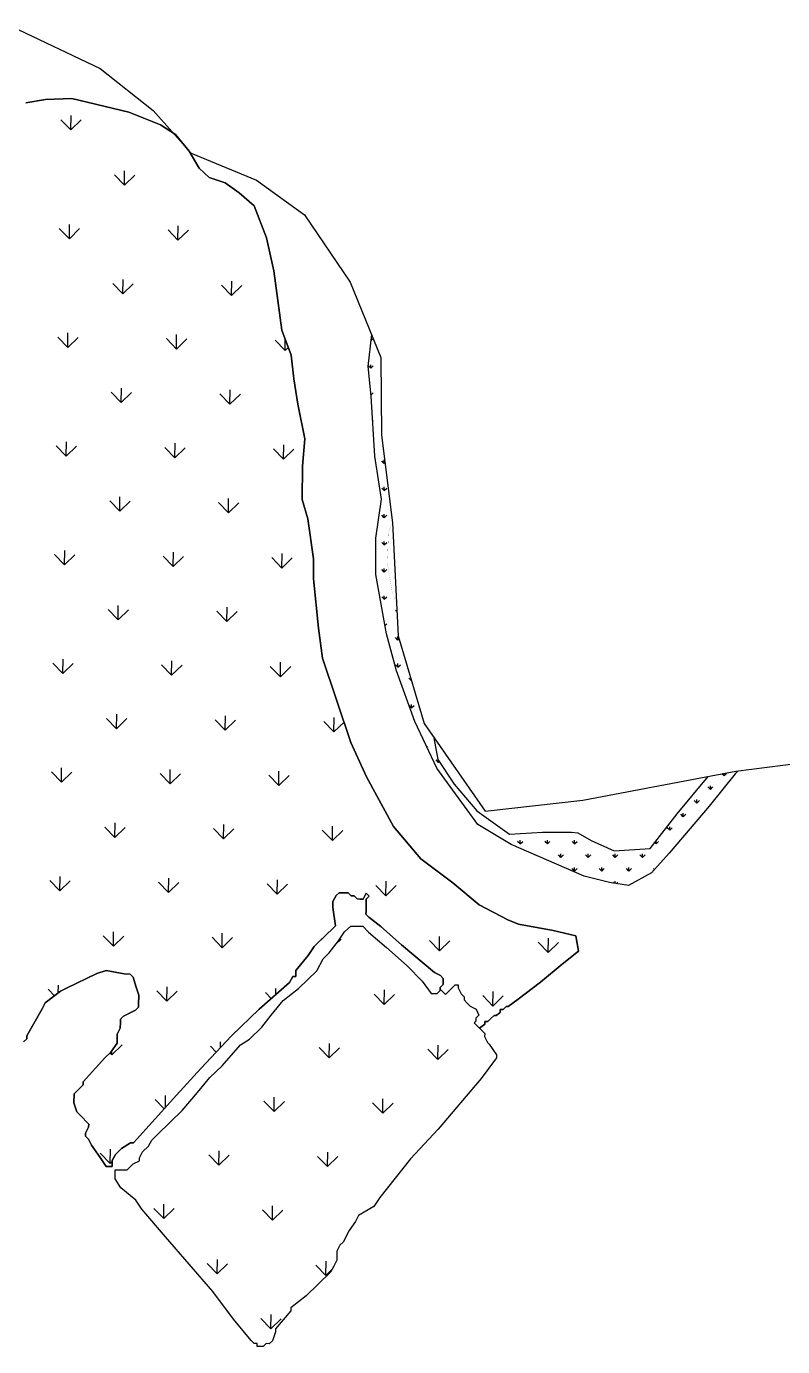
# Model space of a CAD drawing. Header units: metres. Extents: x 266580 to 276210, y 2111090 to 2136109.
# Drawn here: x 270336 to 271335, y 2118173 to 2119918 of the extents above; entities that cross this region are included whole.
import ezdxf

# ---------------------------------------------------------------- set-up
doc = ezdxf.new("R2010")
doc.units = ezdxf.units.M
doc.layers.add('MANGROOVES', color=112, linetype='Continuous')
doc.layers.add('village', color=3, linetype='Continuous')

msp = doc.modelspace()

# ---------------------------------------------------------------- linework, layer by layer
at = {"layer": 'MANGROOVES'}
for p, q in [((270360.8, 2119821.6), (270334.8, 2119817)), ((270334.8, 2119817), (270360.8, 2119821.6)), ((270395.5, 2119822.9), (270360.8, 2119821.6)), ((270360.8, 2119821.6), (270395.5, 2119822.9)), ((270471, 2119804.5), (270395.5, 2119822.9)), ((270395.5, 2119822.9), (270471, 2119804.5)), ((270512.9, 2119788.1), (270471, 2119804.5)), ((270471, 2119804.5), (270512.9, 2119788.1)), ((270532.4, 2119775.1), (270512.9, 2119788.1)), ((270512.9, 2119788.1), (270532.4, 2119775.1)), ((270550.6, 2119752.9), (270532.4, 2119775.1)), ((270532.4, 2119775.1), (270550.6, 2119752.9)), ((270563.8, 2119730.7), (270550.6, 2119752.9)), ((270550.6, 2119752.9), (270563.8, 2119730.7)), ((270577.3, 2119718.2), (270563.8, 2119730.7)), ((270563.8, 2119730.7), (270577.3, 2119718.2)), ((270598.2, 2119711.4), (270577.3, 2119718.2)), ((270577.3, 2119718.2), (270598.2, 2119711.4)), ((270616.9, 2119697.9), (270598.2, 2119711.4)), ((270598.2, 2119711.4), (270616.9, 2119697.9)), ((270636.5, 2119680.9), (270616.9, 2119697.9)), ((270616.9, 2119697.9), (270636.5, 2119680.9)), ((270653, 2119638.5), (270636.5, 2119680.9)), ((270636.5, 2119680.9), (270653, 2119638.5)), ((270662.4, 2119594.9), (270653, 2119638.5)), ((270653, 2119638.5), (270662.4, 2119594.9)), ((270673.2, 2119516.6), (270662.4, 2119594.9)), ((270662.4, 2119594.9), (270673.2, 2119516.6)), ((270685.4, 2119483.5), (270673.2, 2119516.6)), ((270673.2, 2119516.6), (270685.4, 2119483.5)), ((270787.1, 2119468.4), (270792.3, 2119510.7)), ((270688.9, 2119452.3), (270685.4, 2119483.5)), ((270685.4, 2119483.5), (270688.9, 2119452.3)), ((270791.1, 2119429.5), (270787.1, 2119468.4)), ((270694.1, 2119418.9), (270688.9, 2119452.3)), ((270688.9, 2119452.3), (270694.1, 2119418.9)), ((270703.6, 2119373), (270694.1, 2119418.9)), ((270694.1, 2119418.9), (270703.6, 2119373)), ((270796.2, 2119349.9), (270791.1, 2119429.5)), ((270700.4, 2119337), (270703.6, 2119373)), ((270703.6, 2119373), (270700.4, 2119337)), ((270805, 2119293.3), (270796.2, 2119349.9)), ((270700.2, 2119292.7), (270700.4, 2119337)), ((270700.4, 2119337), (270700.2, 2119292.7)), ((270707.7, 2119267.1), (270700.2, 2119292.7)), ((270700.2, 2119292.7), (270707.7, 2119267.1)), ((270797.2, 2119241.6), (270805, 2119293.3)), ((270714.9, 2119214.2), (270707.7, 2119267.1)), ((270707.7, 2119267.1), (270714.9, 2119214.2)), ((270797.3, 2119193.4), (270797.2, 2119241.6)), ((270714.9, 2119187.9), (270714.9, 2119214.2)), ((270714.9, 2119214.2), (270714.9, 2119187.9)), ((270721.4, 2119122.8), (270714.9, 2119187.9)), ((270714.9, 2119187.9), (270721.4, 2119122.8)), ((270811.6, 2119115.3), (270797.3, 2119193.4)), ((270727, 2119083.2), (270721.4, 2119122.8)), ((270721.4, 2119122.8), (270727, 2119083.2)), ((270824.7, 2119066.3), (270811.6, 2119115.3)), ((270764.5, 2118971.5), (270727, 2119083.2)), ((270727, 2119083.2), (270764.5, 2118971.5)), ((270848.9, 2118999.3), (270824.7, 2119066.3)), ((270877.8, 2118937.8), (270848.9, 2118999.3)), ((270874.2, 2118977.8), (270879.3, 2118949.1)), ((270784.9, 2118926.4), (270764.5, 2118971.5)), ((270764.5, 2118971.5), (270784.9, 2118926.4)), ((270879.3, 2118949.1), (270900.9, 2118916.7)), ((270820.8, 2118860.5), (270784.9, 2118926.4)), ((270784.9, 2118926.4), (270820.8, 2118860.5)), ((270932.2, 2118863), (270877.8, 2118937.8)), ((271195.5, 2118877.2), (271236.5, 2118926.6)), ((271272.5, 2118930), (271237.8, 2118887.5)), ((271275.9, 2118933.8), (271272.5, 2118930)), ((270900.9, 2118916.7), (270931, 2118881.2)), ((270931, 2118881.2), (270973.9, 2118850.6)), ((271160, 2118831.7), (271195.5, 2118877.2)), ((271237.8, 2118887.5), (271185.2, 2118825.5)), ((270856.7, 2118817.7), (270820.8, 2118860.5)), ((270820.8, 2118860.5), (270856.7, 2118817.7)), ((270976.3, 2118836.6), (270932.2, 2118863)), ((270973.9, 2118850.6), (271017.5, 2118852.9)), ((271072.7, 2118794.8), (270976.3, 2118836.6)), ((271017.5, 2118852.9), (271056.2, 2118853.1)), ((271056.2, 2118853.1), (271064.6, 2118852)), ((271064.6, 2118852), (271082.2, 2118842.1)), ((271082.2, 2118842.1), (271112.4, 2118828.6)), ((271112.4, 2118828.6), (271160, 2118831.7)), ((271185.2, 2118825.5), (271161.7, 2118799.4)), ((270899.2, 2118785.9), (270856.7, 2118817.7)), ((270856.7, 2118817.7), (270899.2, 2118785.9)), ((270933.9, 2118756.9), (270899.2, 2118785.9)), ((270899.2, 2118785.9), (270933.9, 2118756.9)), ((271106.4, 2118786.4), (271072.7, 2118794.8)), ((271131.2, 2118782.4), (271106.4, 2118786.4)), ((271161.7, 2118799.4), (271131.2, 2118782.4)), ((270740.7, 2118761.3), (270744.8, 2118769.2)), ((270744.8, 2118769.2), (270740.7, 2118761.3)), ((270744.8, 2118769.2), (270748.9, 2118773.1)), ((270748.9, 2118773.1), (270744.8, 2118769.2)), ((270748.9, 2118773.1), (270752.9, 2118773)), ((270752.9, 2118773), (270748.9, 2118773.1)), ((270752.9, 2118773), (270760.8, 2118772.9)), ((270760.8, 2118772.9), (270752.9, 2118773)), ((270760.8, 2118772.9), (270764.7, 2118768.9)), ((270764.7, 2118768.9), (270760.8, 2118772.9)), ((270764.7, 2118768.9), (270768.7, 2118768.8)), ((270768.7, 2118768.8), (270764.7, 2118768.9)), ((270768.7, 2118768.8), (270772.6, 2118764.8)), ((270772.6, 2118764.8), (270768.7, 2118768.8)), ((270780.6, 2118764.6), (270784.7, 2118772.6)), ((270784.7, 2118772.6), (270780.6, 2118764.6)), ((270788.6, 2118768.5), (270784.6, 2118764.6)), ((270784.6, 2118764.6), (270788.6, 2118768.5)), ((270784.7, 2118772.6), (270788.6, 2118768.5)), ((270788.6, 2118768.5), (270784.7, 2118772.6)), ((270740.6, 2118753.3), (270740.7, 2118761.3)), ((270740.7, 2118761.3), (270740.6, 2118753.3)), ((270744.2, 2118729.3), (270740.6, 2118753.3)), ((270740.6, 2118753.3), (270744.2, 2118729.3)), ((270772.6, 2118764.8), (270776.6, 2118764.7)), ((270776.6, 2118764.7), (270772.6, 2118764.8)), ((270776.6, 2118764.7), (270780.6, 2118764.6)), ((270780.6, 2118764.6), (270776.6, 2118764.7)), ((270784.5, 2118756.6), (270784.4, 2118752.6)), ((270784.4, 2118752.6), (270784.5, 2118756.6)), ((270784.4, 2118752.6), (270784.4, 2118748.7)), ((270784.4, 2118748.7), (270784.4, 2118752.6)), ((270784.6, 2118764.6), (270784.5, 2118760.6)), ((270784.5, 2118760.6), (270784.6, 2118764.6)), ((270784.5, 2118760.6), (270784.5, 2118756.6)), ((270784.5, 2118756.6), (270784.5, 2118760.6)), ((270971.8, 2118737), (270933.9, 2118756.9)), ((270933.9, 2118756.9), (270971.8, 2118737)), ((270784.4, 2118748.7), (270784.3, 2118744.7)), ((270784.3, 2118744.7), (270784.4, 2118748.7)), ((270784.3, 2118744.7), (270788.2, 2118740.6)), ((270788.2, 2118740.6), (270784.3, 2118744.7)), ((270788.2, 2118740.6), (270804, 2118728.5)), ((270804, 2118728.5), (270788.2, 2118740.6)), ((270985.9, 2118731.3), (270971.8, 2118737)), ((270971.8, 2118737), (270985.9, 2118731.3)), ((270716, 2118701.9), (270732.1, 2118717.6)), ((270732.1, 2118717.6), (270716, 2118701.9)), ((270732.1, 2118717.6), (270740.2, 2118725.4)), ((270740.2, 2118725.4), (270732.1, 2118717.6)), ((270740.2, 2118725.4), (270744.2, 2118729.3)), ((270744.2, 2118729.3), (270740.2, 2118725.4)), ((270747.9, 2118709.4), (270756.1, 2118721.2)), ((270756.1, 2118721.2), (270764.2, 2118729)), ((270764.2, 2118729), (270768.1, 2118729)), ((270768.1, 2118729), (270772.1, 2118728.9)), ((270772.1, 2118728.9), (270780.1, 2118728.8)), ((270780.1, 2118728.8), (270787.9, 2118720.7)), ((270787.9, 2118720.7), (270811.5, 2118700.5)), ((270804, 2118728.5), (270831.5, 2118704.2)), ((270831.5, 2118704.2), (270804, 2118728.5)), ((271031.7, 2118723.1), (270985.9, 2118731.3)), ((270985.9, 2118731.3), (271031.7, 2118723.1)), ((271061.7, 2118716.2), (271031.7, 2118723.1)), ((271031.7, 2118723.1), (271061.7, 2118716.2)), ((271065.1, 2118695.7), (271061.7, 2118716.2)), ((271061.7, 2118716.2), (271065.1, 2118695.7)), ((270707.8, 2118690), (270716, 2118701.9)), ((270716, 2118701.9), (270707.8, 2118690)), ((270735.8, 2118693.6), (270747.9, 2118709.4)), ((270811.5, 2118700.5), (270839, 2118676.2)), ((270831.5, 2118704.2), (270874.8, 2118667.7)), ((270874.8, 2118667.7), (270831.5, 2118704.2)), ((270691.6, 2118670.4), (270707.8, 2118690)), ((270707.8, 2118690), (270691.6, 2118670.4)), ((270719.5, 2118670), (270727.7, 2118685.8)), ((270727.7, 2118685.8), (270731.7, 2118689.7)), ((270731.7, 2118689.7), (270735.8, 2118693.6)), ((271043.8, 2118678.6), (271065.1, 2118695.7)), ((271065.1, 2118695.7), (271043.8, 2118678.6)), ((270388.7, 2118646.9), (270428.8, 2118666.2)), ((270428.8, 2118666.2), (270388.7, 2118646.9)), ((270428.8, 2118666.2), (270440.8, 2118670.1)), ((270440.8, 2118670.1), (270428.8, 2118666.2)), ((270440.8, 2118670.1), (270464.6, 2118665.7)), ((270464.6, 2118665.7), (270440.8, 2118670.1)), ((270464.6, 2118665.7), (270472.5, 2118665.6)), ((270472.5, 2118665.6), (270464.6, 2118665.7)), ((270472.5, 2118665.6), (270476.5, 2118661.6)), ((270476.5, 2118661.6), (270472.5, 2118665.6)), ((270683.4, 2118654.6), (270687.5, 2118662.5)), ((270687.5, 2118662.5), (270683.4, 2118654.6)), ((270687.5, 2118662.5), (270691.5, 2118662.4)), ((270691.5, 2118662.4), (270687.5, 2118662.5)), ((270691.5, 2118662.4), (270691.6, 2118670.4)), ((270691.6, 2118670.4), (270691.5, 2118662.4)), ((270695.3, 2118646.4), (270719.5, 2118670)), ((270839, 2118676.2), (270858.7, 2118656)), ((270874.8, 2118667.7), (270882.7, 2118663.6)), ((270882.7, 2118663.6), (270874.8, 2118667.7)), ((270882.7, 2118663.6), (270886.6, 2118659.6)), ((270886.6, 2118659.6), (270882.7, 2118663.6)), ((271015, 2118654.9), (271043.8, 2118678.6)), ((271043.8, 2118678.6), (271015, 2118654.9)), ((270380.6, 2118643.1), (270388.7, 2118646.9)), ((270388.7, 2118646.9), (270380.6, 2118643.1)), ((270476.5, 2118661.6), (270480.3, 2118649.6)), ((270480.3, 2118649.6), (270476.5, 2118661.6)), ((270480.3, 2118649.6), (270484.1, 2118637.6)), ((270484.1, 2118637.6), (270480.3, 2118649.6)), ((270643.1, 2118619.3), (270683.4, 2118654.6)), ((270683.4, 2118654.6), (270643.1, 2118619.3)), ((270675.1, 2118630.8), (270695.3, 2118646.4)), ((270858.7, 2118656), (270870.4, 2118639.9)), ((270886.5, 2118651.6), (270882.4, 2118647.7)), ((270882.4, 2118647.7), (270886.5, 2118651.6)), ((270882.4, 2118647.7), (270882.4, 2118645.7)), ((270882.4, 2118645.7), (270882.4, 2118647.7)), ((270882.4, 2118645.7), (270889.4, 2118638.7)), ((270882.4, 2118643.7), (270882.4, 2118645.7)), ((270886.6, 2118659.6), (270886.5, 2118651.6)), ((270886.5, 2118651.6), (270886.6, 2118659.6)), ((270890.3, 2118639.6), (270898.3, 2118647.4)), ((270898.3, 2118647.4), (270902.4, 2118651.4)), ((270902.4, 2118651.4), (270906.4, 2118651.3)), ((270906.4, 2118651.3), (270906.3, 2118647.3)), ((270906.3, 2118647.3), (270910.2, 2118639.3)), ((270985.3, 2118632.4), (271015, 2118654.9)), ((271015, 2118654.9), (270985.3, 2118632.4)), ((270356.4, 2118619.5), (270360.5, 2118627.4)), ((270360.5, 2118627.4), (270356.4, 2118619.5)), ((270360.5, 2118627.4), (270380.6, 2118643.1)), ((270380.6, 2118643.1), (270360.5, 2118627.4)), ((270484.1, 2118637.6), (270483.9, 2118625.6)), ((270483.9, 2118625.6), (270484.1, 2118637.6)), ((270658.9, 2118611.1), (270675.1, 2118630.8)), ((270870.4, 2118639.9), (270874.3, 2118639.8)), ((270874.3, 2118639.8), (270878.3, 2118639.8)), ((270878.3, 2118639.8), (270882.4, 2118643.7)), ((270889.4, 2118638.7), (270890.3, 2118639.6)), ((270910.2, 2118639.3), (270914.1, 2118635.3)), ((270914.1, 2118635.3), (270914, 2118631.3)), ((270914, 2118631.3), (270918, 2118627.2)), ((270918, 2118627.2), (270921.9, 2118623.2)), ((270972.1, 2118622.5), (270985.3, 2118632.4)), ((270985.3, 2118632.4), (270972.1, 2118622.5)), ((270336, 2118584), (270356.4, 2118619.5)), ((270356.4, 2118619.5), (270336, 2118584)), ((270463.8, 2118610), (270459.7, 2118606.1)), ((270459.7, 2118606.1), (270463.8, 2118610)), ((270479.8, 2118617.7), (270463.8, 2118610)), ((270463.8, 2118610), (270479.8, 2118617.7)), ((270483.8, 2118621.6), (270479.8, 2118617.7)), ((270479.8, 2118617.7), (270483.8, 2118621.6)), ((270483.9, 2118625.6), (270483.8, 2118621.6)), ((270483.8, 2118621.6), (270483.9, 2118625.6)), ((270606.7, 2118584), (270643.1, 2118619.3)), ((270643.1, 2118619.3), (270606.7, 2118584)), ((270646.7, 2118595.4), (270658.9, 2118611.1)), ((270921.9, 2118623.2), (270929.8, 2118619.1)), ((270933.7, 2118611.1), (270929.6, 2118607.2)), ((270929.8, 2118619.1), (270933.7, 2118611.1)), ((270949.5, 2118606.9), (270953.6, 2118610.8)), ((270953.6, 2118610.8), (270949.5, 2118606.9)), ((270953.6, 2118610.8), (270956.5, 2118610.7)), ((270956.5, 2118610.7), (270953.6, 2118610.8)), ((270956.5, 2118610.7), (270961.2, 2118614.3)), ((270961.2, 2118614.3), (270956.5, 2118610.7)), ((270961.2, 2118614.3), (270961.6, 2118614.6)), ((270961.6, 2118614.6), (270961.2, 2118614.3)), ((270961.6, 2118614.6), (270961.6, 2118618.6)), ((270961.6, 2118618.6), (270965.6, 2118618.6)), ((270965.6, 2118618.6), (270961.6, 2118618.6)), ((270961.6, 2118618.6), (270961.6, 2118614.6)), ((270965.6, 2118618.6), (270969.7, 2118622.5)), ((270969.7, 2118622.5), (270965.6, 2118618.6)), ((270969.7, 2118622.5), (270972.1, 2118622.5)), ((270972.1, 2118622.5), (270969.7, 2118622.5)), ((270459.6, 2118594.1), (270455.5, 2118586.2)), ((270455.5, 2118586.2), (270459.6, 2118594.1)), ((270459.7, 2118602.1), (270459.6, 2118594.1)), ((270459.6, 2118594.1), (270459.7, 2118602.1)), ((270459.7, 2118606.1), (270459.7, 2118602.1)), ((270459.7, 2118602.1), (270459.7, 2118606.1)), ((270630.6, 2118579.7), (270646.7, 2118595.4)), ((270929.6, 2118603.2), (270927.3, 2118601)), ((270927.3, 2118601), (270934.3, 2118594)), ((270929.6, 2118607.2), (270929.6, 2118603.2)), ((270934.3, 2118594), (270941.4, 2118599.4)), ((270941.4, 2118599.4), (270934.3, 2118594)), ((270934.3, 2118594), (270941.3, 2118587.1)), ((270941.4, 2118599.4), (270941.5, 2118603)), ((270941.5, 2118603), (270941.4, 2118599.4)), ((270941.5, 2118603), (270945.5, 2118602.9)), ((270945.5, 2118602.9), (270941.5, 2118603)), ((270945.5, 2118602.9), (270949.5, 2118606.9)), ((270949.5, 2118606.9), (270945.5, 2118602.9)), ((270331.9, 2118576.1), (270335.9, 2118580)), ((270335.9, 2118580), (270331.9, 2118576.1)), ((270335.9, 2118580), (270336, 2118584)), ((270336, 2118584), (270335.9, 2118580)), ((270455.5, 2118586.2), (270455.3, 2118578.2)), ((270455.3, 2118578.2), (270455.5, 2118586.2)), ((270455.3, 2118578.2), (270455.3, 2118574.3)), ((270455.3, 2118574.3), (270455.3, 2118578.2)), ((270566.3, 2118540.8), (270606.7, 2118584)), ((270606.7, 2118584), (270566.3, 2118540.8)), ((270618.5, 2118571.9), (270630.6, 2118579.7)), ((270941.3, 2118587.1), (270941.2, 2118583.1)), ((270941.2, 2118583.1), (270945.1, 2118575.1)), ((270945.1, 2118575.1), (270947, 2118573)), ((270447.1, 2118562.4), (270439.1, 2118554.6)), ((270439.1, 2118554.6), (270447.1, 2118562.4)), ((270455.3, 2118574.3), (270447.1, 2118562.4)), ((270447.1, 2118562.4), (270455.3, 2118574.3)), ((270594.2, 2118544.4), (270618.5, 2118571.9)), ((270947, 2118573), (270956.8, 2118558.6)), ((270956.8, 2118558.6), (270956.7, 2118555)), ((270439.1, 2118554.6), (270410.7, 2118523.1)), ((270410.7, 2118523.1), (270439.1, 2118554.6)), ((270533.9, 2118505.4), (270566.3, 2118540.8)), ((270566.3, 2118540.8), (270533.9, 2118505.4)), ((270578.1, 2118528.7), (270594.2, 2118544.4)), ((270956.7, 2118555), (270936.4, 2118527.4)), ((270410.7, 2118523.1), (270410.7, 2118519.2)), ((270410.7, 2118519.2), (270410.7, 2118523.1)), ((270561.8, 2118509), (270578.1, 2118528.7)), ((270936.4, 2118527.4), (270879.7, 2118460.5)), ((270398.6, 2118507.4), (270398.5, 2118503.4)), ((270398.5, 2118503.4), (270398.6, 2118507.4)), ((270402.6, 2118511.3), (270398.6, 2118507.4)), ((270398.6, 2118507.4), (270402.6, 2118511.3)), ((270406.6, 2118515.2), (270402.6, 2118511.3)), ((270402.6, 2118511.3), (270406.6, 2118515.2)), ((270410.7, 2118519.2), (270406.6, 2118515.2)), ((270406.6, 2118515.2), (270410.7, 2118519.2)), ((270505.6, 2118474), (270533.9, 2118505.4)), ((270533.9, 2118505.4), (270505.6, 2118474)), ((270541.6, 2118485.4), (270561.8, 2118509)), ((270398.5, 2118503.4), (270398.4, 2118499.4)), ((270398.4, 2118499.4), (270398.5, 2118503.4)), ((270398.4, 2118499.4), (270398.4, 2118495.4)), ((270398.4, 2118495.4), (270398.4, 2118499.4)), ((270398.4, 2118495.4), (270402.2, 2118483.4)), ((270402.2, 2118483.4), (270398.4, 2118495.4)), ((270402.2, 2118483.4), (270406.1, 2118479.4)), ((270406.1, 2118479.4), (270402.2, 2118483.4)), ((270406.1, 2118479.4), (270417.9, 2118467.3)), ((270417.9, 2118467.3), (270406.1, 2118479.4)), ((270477.2, 2118442.5), (270505.6, 2118474)), ((270505.6, 2118474), (270477.2, 2118442.5)), ((270509.3, 2118454), (270541.6, 2118485.4)), ((270417.8, 2118463.3), (270413.7, 2118455.4)), ((270413.7, 2118455.4), (270417.8, 2118463.3)), ((270413.7, 2118455.4), (270413.7, 2118451.4)), ((270413.7, 2118451.4), (270413.7, 2118455.4)), ((270417.9, 2118467.3), (270417.8, 2118463.3)), ((270417.8, 2118463.3), (270417.9, 2118467.3)), ((270501.2, 2118446.1), (270509.3, 2118454)), ((270879.7, 2118460.5), (270843.3, 2118421.2)), ((270413.7, 2118451.4), (270417.6, 2118447.4)), ((270417.6, 2118447.4), (270413.7, 2118451.4)), ((270417.6, 2118447.4), (270421.5, 2118439.3)), ((270421.5, 2118439.3), (270417.6, 2118447.4)), ((270421.5, 2118439.3), (270433.2, 2118423.2)), ((270433.2, 2118423.2), (270421.5, 2118439.3)), ((270461.2, 2118434.8), (270473.3, 2118442.6)), ((270473.3, 2118442.6), (270461.2, 2118434.8)), ((270473.3, 2118442.6), (270477.2, 2118442.5)), ((270477.2, 2118442.5), (270473.3, 2118442.6)), ((270489, 2118430.4), (270497.1, 2118438.2)), ((270497.1, 2118438.2), (270501.2, 2118446.1)), ((270433.2, 2118423.2), (270441, 2118411.2)), ((270441, 2118411.2), (270433.2, 2118423.2)), ((270449, 2118419), (270453.1, 2118426.9)), ((270453.1, 2118426.9), (270449, 2118419)), ((270449, 2118415), (270449, 2118419)), ((270449, 2118419), (270449, 2118415)), ((270453.1, 2118426.9), (270457.2, 2118430.9)), ((270457.2, 2118430.9), (270453.1, 2118426.9)), ((270457.2, 2118430.9), (270461.2, 2118434.8)), ((270461.2, 2118434.8), (270457.2, 2118430.9)), ((270476.8, 2118414.6), (270484.9, 2118418.5)), ((270484.9, 2118422.5), (270489, 2118430.4)), ((270484.9, 2118418.5), (270484.9, 2118422.5)), ((270843.3, 2118421.2), (270802.7, 2118370.1)), ((270441, 2118411.2), (270444.9, 2118411.1)), ((270444.9, 2118411.1), (270441, 2118411.2)), ((270444.9, 2118411.1), (270448.9, 2118411.1)), ((270448.9, 2118411.1), (270444.9, 2118411.1)), ((270448.9, 2118411.1), (270449, 2118415)), ((270449, 2118415), (270448.9, 2118411.1)), ((270452.7, 2118399.1), (270452.8, 2118403)), ((270452.8, 2118403), (270452.8, 2118407)), ((270452.8, 2118407), (270456.8, 2118407)), ((270456.8, 2118407), (270460.8, 2118406.9)), ((270460.8, 2118406.9), (270464.8, 2118406.9)), ((270464.8, 2118406.9), (270468.8, 2118406.8)), ((270468.8, 2118406.8), (270476.8, 2118414.6)), ((270452.7, 2118395.1), (270452.7, 2118399.1)), ((270460.4, 2118383), (270452.7, 2118395.1)), ((270480.1, 2118366.8), (270460.4, 2118383)), ((270487.9, 2118354.7), (270480.1, 2118366.8)), ((270802.7, 2118370.1), (270794.6, 2118358.2)), ((270519.2, 2118318.4), (270487.9, 2118354.7)), ((270794.6, 2118358.2), (270774.5, 2118346.6)), ((270770.4, 2118338.7), (270762.3, 2118326.8)), ((270774.5, 2118346.6), (270770.4, 2118338.7)), ((270581.9, 2118245.8), (270519.2, 2118318.4)), ((270762.3, 2118326.8), (270754.1, 2118311)), ((270750, 2118307.1), (270745.9, 2118299.2)), ((270745.9, 2118299.2), (270745.9, 2118295.2)), ((270754.1, 2118311), (270750, 2118307.1)), ((270741.7, 2118279.3), (270737.6, 2118271.4)), ((270745.7, 2118287.3), (270741.7, 2118279.3)), ((270745.9, 2118295.2), (270745.7, 2118287.3)), ((270737.6, 2118271.4), (270705.2, 2118240.1)), ((270609.2, 2118209.6), (270581.9, 2118245.8)), ((270705.2, 2118240.1), (270685.1, 2118224.4)), ((270632.7, 2118181.4), (270609.2, 2118209.6)), ((270685, 2118220.4), (270664.8, 2118196.8)), ((270685.1, 2118224.4), (270685, 2118220.4)), ((270664.7, 2118192.9), (270660.6, 2118181)), ((270664.8, 2118196.8), (270664.7, 2118192.9)), ((270636.6, 2118177.3), (270632.7, 2118181.4)), ((270640.6, 2118177.3), (270636.6, 2118177.3)), ((270640.6, 2118173.3), (270640.6, 2118177.3)), ((270648.5, 2118173.2), (270640.6, 2118173.3)), ((270652.6, 2118177.1), (270648.5, 2118173.2)), ((270656.5, 2118177), (270652.6, 2118177.1)), ((270660.6, 2118181), (270656.5, 2118177))]:
    msp.add_line(p, q, dxfattribs=at)
at = {"layer": 'MANGROOVES', "linetype": 'Continuous'}
for p, q in [((270394.4, 2119781.1), (270394.7, 2119800.1)), ((270394.4, 2119781.1), (270381.1, 2119794.7)), ((270394.4, 2119781.1), (270408, 2119794.3)), ((270465.2, 2119708.2), (270465.4, 2119727.2)), ((270465.2, 2119708.2), (270451.9, 2119721.8)), ((270465.2, 2119708.2), (270478.8, 2119721.4)), ((270392.3, 2119637.4), (270392.6, 2119656.4)), ((270392.3, 2119637.4), (270379, 2119651.1)), ((270392.3, 2119637.4), (270405.9, 2119650.7)), ((270535.9, 2119635.3), (270522.7, 2119649)), ((270535.9, 2119635.3), (270536.2, 2119654.3)), ((270535.9, 2119635.3), (270549.6, 2119648.6)), ((270463.1, 2119564.5), (270449.8, 2119578.2)), ((270463.1, 2119564.5), (270463.3, 2119583.6)), ((270463.1, 2119564.5), (270476.7, 2119577.8)), ((270606.7, 2119562.4), (270593.5, 2119576.1)), ((270606.7, 2119562.4), (270607, 2119581.5)), ((270606.7, 2119562.4), (270620.4, 2119575.7)), ((270390.2, 2119493.7), (270376.9, 2119507.4)), ((270390.2, 2119493.7), (270390.5, 2119512.8)), ((270390.2, 2119493.7), (270403.8, 2119507)), ((270533.8, 2119491.6), (270520.6, 2119505.3)), ((270533.8, 2119491.6), (270534.1, 2119510.7)), ((270533.8, 2119491.6), (270547.5, 2119504.9)), ((270677.5, 2119489.5), (270664.2, 2119503.2)), ((270677.5, 2119489.5), (270677.7, 2119504.2)), ((270791.3, 2119502.8), (270794, 2119505.5)), ((270677.5, 2119489.5), (270681.7, 2119493.6)), ((270790.6, 2119466.2), (270787.3, 2119469.5)), ((270790.6, 2119466.2), (270790.6, 2119470.9)), ((270790.6, 2119466.2), (270794, 2119469.5)), ((270461, 2119420.8), (270447.7, 2119434.5)), ((270461, 2119420.8), (270461.2, 2119439.9)), ((270461, 2119420.8), (270474.6, 2119434.1)), ((270604.6, 2119418.7), (270591.4, 2119432.4)), ((270604.6, 2119418.7), (270604.9, 2119437.8)), ((270604.6, 2119418.7), (270618.3, 2119432)), ((270790.6, 2119434), (270790.6, 2119435)), ((270791, 2119430.6), (270794, 2119433.6)), ((270793.2, 2119396.9), (270794, 2119397.7)), ((270388.1, 2119350.1), (270374.8, 2119363.7)), ((270388.1, 2119350.1), (270388.4, 2119369.1)), ((270388.1, 2119350.1), (270401.7, 2119363.3)), ((270531.7, 2119348), (270518.5, 2119361.6)), ((270531.7, 2119348), (270532, 2119367)), ((270531.7, 2119348), (270545.4, 2119361.2)), ((270675.4, 2119345.9), (270675.7, 2119364.9)), ((270675.4, 2119345.9), (270662.1, 2119359.5)), ((270675.4, 2119345.9), (270689.1, 2119359.1)), ((270808.6, 2119340.4), (270805.2, 2119343.8)), ((270808.6, 2119340.4), (270808.6, 2119345.2)), ((270808.6, 2119340.4), (270809.5, 2119341.3)), ((270808.6, 2119304.5), (270805.2, 2119307.9)), ((270808.6, 2119304.5), (270808.6, 2119309.3)), ((270808.6, 2119304.5), (270812, 2119307.9)), ((270458.9, 2119277.2), (270445.6, 2119290.8)), ((270458.9, 2119277.2), (270459.1, 2119296.2)), ((270458.9, 2119277.2), (270472.5, 2119290.4)), ((270602.5, 2119275.1), (270602.8, 2119294.1)), ((270602.5, 2119275.1), (270589.3, 2119288.7)), ((270602.5, 2119275.1), (270616.2, 2119288.3)), ((270808.6, 2119268.6), (270808.6, 2119273.4)), ((270808.6, 2119268.6), (270805.2, 2119272)), ((270808.6, 2119268.6), (270812, 2119272)), ((270386, 2119206.4), (270386.3, 2119225.4)), ((270529.6, 2119204.3), (270529.9, 2119223.3)), ((270673.3, 2119202.2), (270673.6, 2119221.2)), ((270808.6, 2119232.7), (270805.2, 2119236)), ((270808.6, 2119232.7), (270808.6, 2119237.4)), ((270808.6, 2119232.7), (270812, 2119236)), ((270386, 2119206.4), (270372.7, 2119220.1)), ((270386, 2119206.4), (270399.6, 2119219.7)), ((270529.6, 2119204.3), (270516.4, 2119218)), ((270529.6, 2119204.3), (270543.3, 2119217.6)), ((270673.3, 2119202.2), (270660, 2119215.9)), ((270673.3, 2119202.2), (270687, 2119215.5)), ((270808.6, 2119196.8), (270805.2, 2119200.1)), ((270808.6, 2119196.8), (270808.6, 2119201.5)), ((270808.6, 2119196.8), (270812, 2119200.1)), ((270823.4, 2119182), (270823.2, 2119182.2)), ((270456.8, 2119133.5), (270457, 2119152.5)), ((270600.4, 2119131.4), (270600.7, 2119150.4)), ((270808.6, 2119160.8), (270805.2, 2119164.2)), ((270808.6, 2119160.8), (270808.6, 2119165.6)), ((270808.6, 2119160.8), (270812, 2119164.2)), ((270456.8, 2119133.5), (270443.5, 2119147.2)), ((270456.8, 2119133.5), (270470.4, 2119146.8)), ((270600.4, 2119131.4), (270587.2, 2119145.1)), ((270600.4, 2119131.4), (270614.1, 2119144.7)), ((270825.4, 2119144.1), (270823.2, 2119146.2)), ((270809.7, 2119126), (270812, 2119128.3)), ((270826.6, 2119107), (270823.2, 2119110.3)), ((270826.6, 2119107), (270826.6, 2119111.7)), ((270826.6, 2119107), (270828.2, 2119108.6)), ((270383.9, 2119062.7), (270384.2, 2119081.8)), ((270383.9, 2119062.7), (270370.6, 2119076.4)), ((270383.9, 2119062.7), (270397.5, 2119076)), ((270527.5, 2119060.6), (270514.3, 2119074.3)), ((270527.5, 2119060.6), (270527.8, 2119079.7)), ((270527.5, 2119060.6), (270541.2, 2119073.9)), ((270671.2, 2119058.5), (270657.9, 2119072.2)), ((270671.2, 2119058.5), (270671.5, 2119077.6)), ((270671.2, 2119058.5), (270684.9, 2119071.8)), ((270826.6, 2119071), (270823.2, 2119074.4)), ((270826.6, 2119071), (270826.6, 2119075.8)), ((270826.6, 2119071), (270829.9, 2119074.4)), ((270844.5, 2119053.1), (270841.2, 2119056.4)), ((270844.5, 2119017.2), (270841.2, 2119020.4)), ((270844.5, 2119017.2), (270844.5, 2119021.9)), ((270844.5, 2119017.2), (270847.9, 2119020.5)), ((270454.7, 2118989.8), (270441.4, 2119003.5)), ((270454.7, 2118989.8), (270454.9, 2119008.9)), ((270454.7, 2118989.8), (270468.3, 2119003.1)), ((270598.3, 2118987.7), (270585.1, 2119001.4)), ((270598.3, 2118987.7), (270598.6, 2119006.8)), ((270598.3, 2118987.7), (270612, 2119001)), ((270742, 2118985.6), (270728.7, 2118999.3)), ((270742, 2118985.6), (270742.3, 2119004.7)), ((270742, 2118985.6), (270755.4, 2118998.6)), ((270859.5, 2119002.2), (270859.1, 2119002.6)), ((270864.7, 2118965.5), (270865.9, 2118966.6)), ((270880.4, 2118945.3), (270877.1, 2118948.7)), ((270880.4, 2118945.3), (270880.4, 2118947.4)), ((270880.4, 2118945.3), (270881.3, 2118946.2)), ((270381.8, 2118919), (270368.5, 2118932.7)), ((270381.8, 2118919), (270382.1, 2118938.1)), ((270381.8, 2118919), (270395.4, 2118932.3)), ((270525.4, 2118916.9), (270512.2, 2118930.6)), ((270525.4, 2118916.9), (270525.7, 2118936)), ((270525.4, 2118916.9), (270539.1, 2118930.2)), ((270669.1, 2118914.8), (270655.8, 2118928.5)), ((270669.1, 2118914.8), (270669.4, 2118933.9)), ((270669.1, 2118914.8), (270682.8, 2118928.1)), ((271257.6, 2118927.4), (271254.9, 2118930)), ((271257.6, 2118927.4), (271261, 2118930.7)), ((271257.6, 2118927.4), (271257.6, 2118930.6)), ((271239.7, 2118909.4), (271236.3, 2118912.8)), ((271239.7, 2118909.4), (271239.7, 2118914.2)), ((271239.7, 2118909.4), (271243, 2118912.8)), ((271221.7, 2118891.4), (271218.3, 2118894.8)), ((271221.7, 2118891.4), (271221.7, 2118896.2)), ((271221.7, 2118891.4), (271225.1, 2118894.8)), ((271203.7, 2118873.5), (271200.4, 2118876.8)), ((271203.7, 2118873.5), (271203.7, 2118878.2)), ((271203.7, 2118873.5), (271207.1, 2118876.8)), ((270452.6, 2118846.2), (270439.3, 2118859.8)), ((270452.6, 2118846.2), (270452.8, 2118865.2)), ((270452.6, 2118846.2), (270466.2, 2118859.4)), ((270596.2, 2118844.1), (270583, 2118857.7)), ((270596.2, 2118844.1), (270596.5, 2118863.1)), ((270596.2, 2118844.1), (270609.9, 2118857.3)), ((270739.9, 2118842), (270726.6, 2118855.6)), ((270739.9, 2118842), (270740.2, 2118861)), ((270739.9, 2118842), (270753.6, 2118855.2)), ((271185.8, 2118855.5), (271182.4, 2118858.9)), ((271185.8, 2118855.5), (271185.8, 2118860.3)), ((271185.8, 2118855.5), (271189.1, 2118858.9)), ((270988.2, 2118837.5), (270984.8, 2118840.9)), ((270988.2, 2118837.5), (270988.2, 2118842.3)), ((270988.2, 2118837.5), (270991.6, 2118840.9)), ((271024.1, 2118837.5), (271020.8, 2118840.9)), ((271024.1, 2118837.5), (271024.1, 2118842.3)), ((271024.1, 2118837.5), (271027.5, 2118840.9)), ((271060.1, 2118837.5), (271056.7, 2118840.9)), ((271060.1, 2118837.5), (271060.1, 2118842.3)), ((271060.1, 2118837.5), (271063.4, 2118840.9)), ((271167.8, 2118837.5), (271166, 2118839.4)), ((271167.8, 2118837.5), (271167.8, 2118841.8)), ((271167.8, 2118837.5), (271171.2, 2118840.9)), ((271006.2, 2118823.7), (271006.2, 2118824.4)), ((271009, 2118822.4), (271009.5, 2118823)), ((271042.1, 2118819.6), (271038.7, 2118823)), ((271042.1, 2118819.6), (271042.1, 2118824.4)), ((271042.1, 2118819.6), (271045.5, 2118823)), ((271078, 2118819.6), (271074.6, 2118823)), ((271078, 2118819.6), (271078, 2118824.4)), ((271078, 2118819.6), (271081.4, 2118823)), ((271113.9, 2118819.6), (271110.6, 2118823)), ((271113.9, 2118819.6), (271113.9, 2118824.4)), ((271113.9, 2118819.6), (271117.3, 2118823)), ((271149.9, 2118819.6), (271146.5, 2118823)), ((271149.9, 2118819.6), (271149.9, 2118824.4)), ((271149.9, 2118819.6), (271153.2, 2118823)), ((271182.7, 2118822.7), (271182.4, 2118823)), ((271060.1, 2118801.6), (271056.7, 2118805)), ((271060.1, 2118801.6), (271060.1, 2118806.4)), ((271060.1, 2118801.6), (271063.4, 2118805)), ((271096, 2118801.6), (271092.6, 2118805)), ((271096, 2118801.6), (271096, 2118806.4)), ((271096, 2118801.6), (271099.3, 2118805)), ((271131.9, 2118801.6), (271128.5, 2118805)), ((271131.9, 2118801.6), (271131.9, 2118806.4)), ((271131.9, 2118801.6), (271135.3, 2118805)), ((271165.6, 2118803.8), (271164.4, 2118805)), ((271167.8, 2118806.2), (271167.8, 2118806.4)), ((270379.7, 2118775.4), (270366.4, 2118789)), ((270379.7, 2118775.4), (270380, 2118794.4)), ((270379.7, 2118775.4), (270393.3, 2118788.7)), ((270523.3, 2118773.3), (270510.1, 2118786.9)), ((270523.3, 2118773.3), (270523.6, 2118792.3)), ((270523.3, 2118773.3), (270537, 2118786.6)), ((270667, 2118771.2), (270653.7, 2118784.8)), ((270667, 2118771.2), (270667.3, 2118790.2)), ((270667, 2118771.2), (270680.7, 2118784.5)), ((270810.7, 2118769.1), (270811, 2118788.1)), ((271112.1, 2118785.5), (271110.6, 2118787)), ((271113.9, 2118785.2), (271113.9, 2118788.4)), ((271115.2, 2118785), (271117.3, 2118787)), ((270810.7, 2118769.1), (270797.4, 2118782.7)), ((270810.7, 2118769.1), (270824.3, 2118782.4)), ((270450.5, 2118702.5), (270437.2, 2118716.2)), ((270450.5, 2118702.5), (270450.7, 2118721.5)), ((270450.5, 2118702.5), (270464.1, 2118715.8)), ((270594.1, 2118700.4), (270594.4, 2118719.4)), ((270881.5, 2118696.2), (270881.7, 2118715.2)), ((270594.1, 2118700.4), (270580.9, 2118714.1)), ((270594.1, 2118700.4), (270607.8, 2118713.7)), ((270725.4, 2118711), (270724.5, 2118712)), ((270744.1, 2118704.5), (270751.5, 2118711.6)), ((270881.5, 2118696.2), (270868.2, 2118709.9)), ((270881.5, 2118696.2), (270895.1, 2118709.5)), ((271025.1, 2118694.1), (271011.9, 2118707.8)), ((271025.1, 2118694.1), (271025.4, 2118713.1)), ((271025.1, 2118694.1), (271038.8, 2118707.4)), ((270372.6, 2118636.8), (270364.3, 2118645.4)), ((270377.7, 2118640.8), (270377.9, 2118650.8)), ((270521.2, 2118629.6), (270521.5, 2118648.7)), ((270665.1, 2118638.5), (270665.2, 2118646.6)), ((270808.6, 2118625.4), (270808.9, 2118644.5)), ((270521.2, 2118629.6), (270508, 2118643.3)), ((270521.2, 2118629.6), (270534.9, 2118642.9)), ((270659.2, 2118633.4), (270651.6, 2118641.2)), ((270808.6, 2118625.4), (270795.3, 2118639.1)), ((270808.6, 2118625.4), (270822.2, 2118638.7)), ((270952.2, 2118623.3), (270939, 2118637)), ((270952.2, 2118623.3), (270952.5, 2118642.4)), ((270952.2, 2118623.3), (270965.9, 2118636.6)), ((270592.2, 2118568.5), (270592.3, 2118575.8)), ((270448.4, 2118558.8), (270446, 2118561.3)), ((270448.4, 2118558.8), (270462, 2118572.1)), ((270448.4, 2118558.8), (270448.4, 2118564.3)), ((270586.5, 2118562.4), (270578.8, 2118570.4)), ((270735.7, 2118554.6), (270722.4, 2118568.3)), ((270735.7, 2118554.6), (270736, 2118573.7)), ((270735.7, 2118554.6), (270749.4, 2118567.9)), ((270879.4, 2118552.5), (270866.1, 2118566.2)), ((270879.4, 2118552.5), (270879.6, 2118571.6)), ((270879.4, 2118552.5), (270893, 2118565.8)), ((270519.2, 2118489.1), (270519.4, 2118505)), ((270517.7, 2118487.4), (270505.9, 2118499.6)), ((270662.8, 2118483.8), (270649.5, 2118497.5)), ((270662.8, 2118483.8), (270663.1, 2118502.9)), ((270662.8, 2118483.8), (270676.5, 2118497.1)), ((270806.5, 2118481.7), (270793.2, 2118495.4)), ((270806.5, 2118481.7), (270806.8, 2118500.8)), ((270806.5, 2118481.7), (270820.1, 2118495)), ((270446.3, 2118415.2), (270433, 2118428.8)), ((270446.3, 2118415.2), (270446.5, 2118434.2)), ((270446.3, 2118415.2), (270449, 2118417.8)), ((270589.9, 2118413.1), (270576.7, 2118426.7)), ((270589.9, 2118413.1), (270590.2, 2118432.1)), ((270589.9, 2118413.1), (270603.6, 2118426.3)), ((270733.6, 2118411), (270720.3, 2118424.6)), ((270733.6, 2118411), (270733.9, 2118430)), ((270733.6, 2118411), (270747.3, 2118424.2)), ((270517, 2118342.3), (270503.8, 2118355.9)), ((270517, 2118342.3), (270517.3, 2118361.3)), ((270517, 2118342.3), (270530.7, 2118355.5)), ((270660.7, 2118340.2), (270647.4, 2118353.8)), ((270660.7, 2118340.2), (270661, 2118359.2)), ((270660.7, 2118340.2), (270674.4, 2118353.4)), ((270587.8, 2118269.4), (270574.6, 2118283.1)), ((270587.8, 2118269.4), (270588.1, 2118288.4)), ((270587.8, 2118269.4), (270601.5, 2118282.7)), ((270731.5, 2118267.3), (270718.2, 2118281)), ((270731.5, 2118267.3), (270731.8, 2118286.3)), ((270731.5, 2118267.3), (270739.4, 2118274.9)), ((270658.6, 2118196.5), (270645.3, 2118210.2)), ((270658.6, 2118196.5), (270658.9, 2118215.6)), ((270658.6, 2118196.5), (270672.3, 2118209.8))]:
    msp.add_line(p, q, dxfattribs=at)
at = {"layer": 'MANGROOVES', "const_width": 0.134, "flags": 128}
msp.add_lwpolyline([(270819.2, 2119262), (270814.3, 2119249.9), (270812.5, 2119209.3), (270819.2, 2119169.8), (270824.8, 2119154.6)], dxfattribs=at)
at = {"layer": 'village', "color": 3, "true_color": 0x00ff00}
msp.add_polyline3d([(270316.4, 2119918, 0), (270432.9, 2119862.5, 0), (270503, 2119806.7, 0), (270553.3, 2119750.6, 0), (270639.8, 2119714.8, 0), (270703.2, 2119668.9, 0), (270763.6, 2119579.8, 0), (270804.2, 2119480.6, 0), (270805, 2119377.7, 0), (270819.2, 2119261.7, 0), (270827, 2119112.4, 0), (270861.1, 2118996.6, 0), (270941.7, 2118881, 0), (271071, 2118895.4, 0), (271273.1, 2118933.5, 0), (271438.8, 2118954.7, 0)], dxfattribs=at)

doc.saveas('drawing.dxf')
